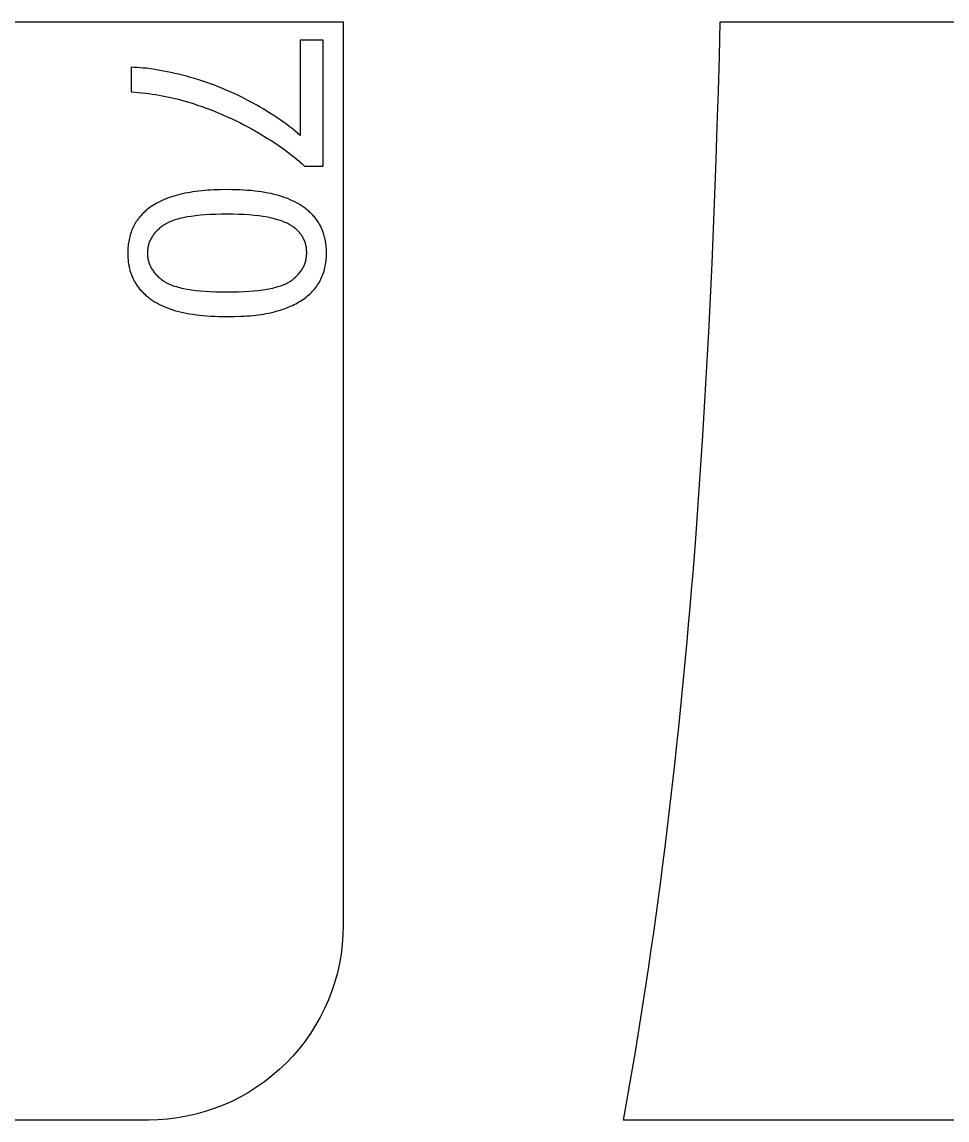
# Model space of a CAD drawing. Extents: x -8894 to -3022, y 6798 to 8329.
# Drawn here: x -7291.3 to -7053.8, y 6798.1 to 7080.1 of the extents above; entities that cross this region are included whole.
import ezdxf

# ---------------------------------------------------------------- set-up
doc = ezdxf.new("R2010")
doc.units = 0
doc.layers.add('LAYER_03', color=7, linetype='CONTINUOUS')
doc.layers.add('STEVILKE', color=7, linetype='CONTINUOUS')

msp = doc.modelspace()

# ---------------------------------------------------------------- linework, layer by layer
at = {"layer": 'LAYER_03'}
msp.add_lwpolyline([(-7359.2, 7080.07), (-7208.79, 7080.07), (-7208.79, 6848.07, -0.414214), (-7258.79, 6798.07), (-7383.7, 6798.07)], format="xyb", dxfattribs=at)
msp.add_lwpolyline([(-7011.59, 6798.07), (-7136.8, 6798.07), (-7136.02, 6802.44), (-7135.25, 6806.81), (-7134.5, 6811.19), (-7133.77, 6815.56), (-7133.05, 6819.94), (-7132.35, 6824.32), (-7131.66, 6828.7), (-7130.99, 6833.08), (-7130.34, 6837.46), (-7129.69, 6841.85), (-7129.07, 6846.23), (-7128.46, 6850.62), (-7127.86, 6855.01), (-7127.28, 6859.39), (-7126.71, 6863.79), (-7126.15, 6868.18), (-7125.61, 6872.57), (-7125.08, 6876.96), (-7124.57, 6881.36), (-7124.06, 6885.75), (-7123.57, 6890.15), (-7123.1, 6894.55), (-7122.63, 6898.95), (-7122.18, 6903.35), (-7121.74, 6907.75), (-7121.31, 6912.15), (-7120.9, 6916.56), (-7120.49, 6920.96), (-7120.1, 6925.37), (-7119.71, 6929.78), (-7119.34, 6934.18), (-7118.98, 6938.59), (-7118.63, 6943), (-7118.29, 6947.41), (-7117.64, 6956.23), (-7117.02, 6965.06), (-7116.45, 6973.89), (-7115.91, 6982.72), (-7115.4, 6991.56), (-7114.93, 7000.4), (-7114.5, 7009.24), (-7114.09, 7018.09), (-7113.71, 7026.93), (-7113.36, 7035.78), (-7113.04, 7044.64), (-7112.74, 7053.49), (-7112.47, 7062.35), (-7112.22, 7071.21), (-7111.99, 7080.07), (-6961.59, 7080.07)], dxfattribs=at)
at = {"layer": 'STEVILKE'}
for p, q in [((-7250.09, 7035.92), (-7250.74, 7035.77)), ((-7249.43, 7036.06), (-7250.09, 7035.92)), ((-7248.76, 7036.19), (-7249.43, 7036.06)), ((-7248.07, 7036.31), (-7248.76, 7036.19)), ((-7247.37, 7036.42), (-7248.07, 7036.31)), ((-7246.65, 7036.52), (-7247.37, 7036.42)), ((-7245.92, 7036.61), (-7246.65, 7036.52)), ((-7245.17, 7036.69), (-7245.92, 7036.61)), ((-7244.4, 7036.77), (-7245.17, 7036.69)), ((-7243.62, 7036.83), (-7244.4, 7036.77)), ((-7242.83, 7036.88), (-7243.62, 7036.83)), ((-7242.02, 7036.92), (-7242.83, 7036.88)), ((-7241.19, 7036.96), (-7242.02, 7036.92)), ((-7240.35, 7036.98), (-7241.19, 7036.96)), ((-7238.62, 7037), (-7240.35, 7036.98)), ((-7237.52, 7036.99), (-7238.62, 7037)), ((-7236.46, 7036.97), (-7237.52, 7036.99)), ((-7235.42, 7036.94), (-7236.46, 7036.97)), ((-7234.4, 7036.89), (-7235.42, 7036.94)), ((-7233.42, 7036.82), (-7234.4, 7036.89)), ((-7232.46, 7036.75), (-7233.42, 7036.82)), ((-7231.53, 7036.65), (-7232.46, 7036.75)), ((-7230.62, 7036.55), (-7231.53, 7036.65)), ((-7229.74, 7036.43), (-7230.62, 7036.55)), ((-7228.89, 7036.29), (-7229.74, 7036.43)), ((-7228.07, 7036.14), (-7228.89, 7036.29)), ((-7227.27, 7035.98), (-7228.07, 7036.14)), ((-7226.5, 7035.8), (-7227.27, 7035.98)), ((-7257.25, 7033.22), (-7257.69, 7032.94)), ((-7256.79, 7033.48), (-7257.25, 7033.22)), ((-7256.32, 7033.74), (-7256.79, 7033.48)), ((-7255.83, 7033.99), (-7256.32, 7033.74)), ((-7255.32, 7034.22), (-7255.83, 7033.99)), ((-7254.8, 7034.45), (-7255.32, 7034.22)), ((-7254.27, 7034.67), (-7254.8, 7034.45)), ((-7253.72, 7034.87), (-7254.27, 7034.67)), ((-7253.15, 7035.07), (-7253.72, 7034.87)), ((-7252.57, 7035.26), (-7253.15, 7035.07)), ((-7251.97, 7035.44), (-7252.57, 7035.26)), ((-7251.36, 7035.61), (-7251.97, 7035.44)), ((-7250.74, 7035.77), (-7251.36, 7035.61)), ((-7225.76, 7035.61), (-7226.5, 7035.8)), ((-7225.04, 7035.4), (-7225.76, 7035.61)), ((-7224.35, 7035.18), (-7225.04, 7035.4)), ((-7223.69, 7034.94), (-7224.35, 7035.18)), ((-7223.04, 7034.7), (-7223.69, 7034.94)), ((-7222.42, 7034.43), (-7223.04, 7034.7)), ((-7221.81, 7034.16), (-7222.42, 7034.43)), ((-7221.22, 7033.87), (-7221.81, 7034.16)), ((-7220.65, 7033.56), (-7221.22, 7033.87)), ((-7220.1, 7033.24), (-7220.65, 7033.56)), ((-7219.83, 7033.08), (-7220.1, 7033.24)), ((-7260.69, 7030.4), (-7260.95, 7030.11)), ((-7260.42, 7030.7), (-7260.69, 7030.4)), ((-7260.15, 7030.98), (-7260.42, 7030.7)), ((-7259.86, 7031.26), (-7260.15, 7030.98)), ((-7259.56, 7031.53), (-7259.86, 7031.26)), ((-7259.25, 7031.8), (-7259.56, 7031.53)), ((-7258.93, 7032.06), (-7259.25, 7031.8)), ((-7258.53, 7032.36), (-7258.93, 7032.06)), ((-7258.12, 7032.66), (-7258.53, 7032.36)), ((-7257.69, 7032.94), (-7258.12, 7032.66)), ((-7246.69, 7030.29), (-7247.81, 7030.15)), ((-7245.5, 7030.42), (-7246.69, 7030.29)), ((-7244.26, 7030.52), (-7245.5, 7030.42)), ((-7242.94, 7030.6), (-7244.26, 7030.52)), ((-7241.57, 7030.65), (-7242.94, 7030.6)), ((-7240.12, 7030.69), (-7241.57, 7030.65)), ((-7238.62, 7030.7), (-7240.12, 7030.69)), ((-7237.11, 7030.68), (-7238.62, 7030.7)), ((-7235.66, 7030.65), (-7237.11, 7030.68)), ((-7234.28, 7030.59), (-7235.66, 7030.65)), ((-7232.95, 7030.5), (-7234.28, 7030.59)), ((-7231.68, 7030.39), (-7232.95, 7030.5)), ((-7230.48, 7030.25), (-7231.68, 7030.39)), ((-7219.57, 7032.91), (-7219.83, 7033.08)), ((-7219.31, 7032.74), (-7219.57, 7032.91)), ((-7219.06, 7032.57), (-7219.31, 7032.74)), ((-7218.81, 7032.39), (-7219.06, 7032.57)), ((-7218.57, 7032.21), (-7218.81, 7032.39)), ((-7218.33, 7032.02), (-7218.57, 7032.21)), ((-7218.09, 7031.83), (-7218.33, 7032.02)), ((-7217.87, 7031.64), (-7218.09, 7031.83)), ((-7217.64, 7031.45), (-7217.87, 7031.64)), ((-7217.42, 7031.25), (-7217.64, 7031.45)), ((-7217.21, 7031.05), (-7217.42, 7031.25)), ((-7217, 7030.84), (-7217.21, 7031.05)), ((-7216.79, 7030.63), (-7217, 7030.84)), ((-7216.59, 7030.42), (-7216.79, 7030.63)), ((-7216.4, 7030.2), (-7216.59, 7030.42)), ((-7262.65, 7027.51), (-7262.82, 7027.16)), ((-7262.47, 7027.86), (-7262.65, 7027.51)), ((-7262.29, 7028.2), (-7262.47, 7027.86)), ((-7262.09, 7028.53), (-7262.29, 7028.2)), ((-7261.88, 7028.86), (-7262.09, 7028.53)), ((-7261.66, 7029.18), (-7261.88, 7028.86)), ((-7261.44, 7029.49), (-7261.66, 7029.18)), ((-7261.2, 7029.8), (-7261.44, 7029.49)), ((-7260.95, 7030.11), (-7261.2, 7029.8)), ((-7255.49, 7027.45), (-7255.72, 7027.26)), ((-7255.25, 7027.64), (-7255.49, 7027.45)), ((-7255, 7027.82), (-7255.25, 7027.64)), ((-7254.87, 7027.91), (-7255, 7027.82)), ((-7254.73, 7027.99), (-7254.87, 7027.91)), ((-7254.6, 7028.08), (-7254.73, 7027.99)), ((-7254.45, 7028.17), (-7254.6, 7028.08)), ((-7254.31, 7028.25), (-7254.45, 7028.17)), ((-7254.16, 7028.33), (-7254.31, 7028.25)), ((-7254.01, 7028.41), (-7254.16, 7028.33)), ((-7253.85, 7028.49), (-7254.01, 7028.41)), ((-7253.52, 7028.65), (-7253.85, 7028.49)), ((-7253.18, 7028.8), (-7253.52, 7028.65)), ((-7252.82, 7028.94), (-7253.18, 7028.8)), ((-7252.44, 7029.08), (-7252.82, 7028.94)), ((-7252.05, 7029.21), (-7252.44, 7029.08)), ((-7251.65, 7029.34), (-7252.05, 7029.21)), ((-7251.22, 7029.46), (-7251.65, 7029.34)), ((-7250.78, 7029.57), (-7251.22, 7029.46)), ((-7250.33, 7029.68), (-7250.78, 7029.57)), ((-7249.86, 7029.79), (-7250.33, 7029.68)), ((-7248.86, 7029.98), (-7249.86, 7029.79)), ((-7247.81, 7030.15), (-7248.86, 7029.98)), ((-7229.33, 7030.09), (-7230.48, 7030.25)), ((-7228.25, 7029.9), (-7229.33, 7030.09)), ((-7227.22, 7029.69), (-7228.25, 7029.9)), ((-7226.74, 7029.58), (-7227.22, 7029.69)), ((-7226.26, 7029.46), (-7226.74, 7029.58)), ((-7225.8, 7029.33), (-7226.26, 7029.46)), ((-7225.36, 7029.2), (-7225.8, 7029.33)), ((-7224.93, 7029.06), (-7225.36, 7029.2)), ((-7224.51, 7028.91), (-7224.93, 7029.06)), ((-7224.12, 7028.76), (-7224.51, 7028.91)), ((-7223.73, 7028.6), (-7224.12, 7028.76)), ((-7223.36, 7028.44), (-7223.73, 7028.6)), ((-7223.01, 7028.27), (-7223.36, 7028.44)), ((-7222.67, 7028.09), (-7223.01, 7028.27)), ((-7222.35, 7027.91), (-7222.67, 7028.09)), ((-7222.19, 7027.82), (-7222.35, 7027.91)), ((-7222.04, 7027.72), (-7222.19, 7027.82)), ((-7221.89, 7027.63), (-7222.04, 7027.72)), ((-7221.75, 7027.53), (-7221.89, 7027.63)), ((-7221.53, 7027.37), (-7221.75, 7027.53)), ((-7216.21, 7029.98), (-7216.4, 7030.2)), ((-7216.02, 7029.76), (-7216.21, 7029.98)), ((-7215.84, 7029.53), (-7216.02, 7029.76)), ((-7215.67, 7029.3), (-7215.84, 7029.53)), ((-7215.5, 7029.07), (-7215.67, 7029.3)), ((-7215.33, 7028.83), (-7215.5, 7029.07)), ((-7215.18, 7028.59), (-7215.33, 7028.83)), ((-7215.03, 7028.35), (-7215.18, 7028.59)), ((-7214.88, 7028.1), (-7215.03, 7028.35)), ((-7214.74, 7027.85), (-7214.88, 7028.1)), ((-7214.6, 7027.59), (-7214.74, 7027.85)), ((-7214.48, 7027.33), (-7214.6, 7027.59)), ((-7263.61, 7024.92), (-7263.7, 7024.53)), ((-7263.5, 7025.31), (-7263.61, 7024.92)), ((-7263.38, 7025.69), (-7263.5, 7025.31)), ((-7263.26, 7026.07), (-7263.38, 7025.69)), ((-7263.12, 7026.44), (-7263.26, 7026.07)), ((-7262.97, 7026.8), (-7263.12, 7026.44)), ((-7262.82, 7027.16), (-7262.97, 7026.8)), ((-7257.92, 7024.82), (-7258.05, 7024.6)), ((-7257.78, 7025.04), (-7257.92, 7024.82)), ((-7257.63, 7025.25), (-7257.78, 7025.04)), ((-7257.48, 7025.47), (-7257.63, 7025.25)), ((-7257.31, 7025.68), (-7257.48, 7025.47)), ((-7257.14, 7025.89), (-7257.31, 7025.68)), ((-7256.96, 7026.09), (-7257.14, 7025.89)), ((-7256.78, 7026.29), (-7256.96, 7026.09)), ((-7256.58, 7026.49), (-7256.78, 7026.29)), ((-7256.38, 7026.69), (-7256.58, 7026.49)), ((-7256.17, 7026.88), (-7256.38, 7026.69)), ((-7255.95, 7027.08), (-7256.17, 7026.88)), ((-7255.72, 7027.26), (-7255.95, 7027.08)), ((-7221.31, 7027.21), (-7221.53, 7027.37)), ((-7221.11, 7027.04), (-7221.31, 7027.21)), ((-7220.91, 7026.87), (-7221.11, 7027.04)), ((-7220.72, 7026.7), (-7220.91, 7026.87)), ((-7220.53, 7026.52), (-7220.72, 7026.7)), ((-7220.35, 7026.34), (-7220.53, 7026.52)), ((-7220.18, 7026.16), (-7220.35, 7026.34)), ((-7220.02, 7025.97), (-7220.18, 7026.16)), ((-7219.86, 7025.78), (-7220.02, 7025.97)), ((-7219.71, 7025.59), (-7219.86, 7025.78)), ((-7219.57, 7025.4), (-7219.71, 7025.59)), ((-7219.43, 7025.2), (-7219.57, 7025.4)), ((-7219.3, 7024.99), (-7219.43, 7025.2)), ((-7219.18, 7024.79), (-7219.3, 7024.99)), ((-7219.06, 7024.58), (-7219.18, 7024.79)), ((-7214.35, 7027.07), (-7214.48, 7027.33)), ((-7214.24, 7026.8), (-7214.35, 7027.07)), ((-7214.12, 7026.53), (-7214.24, 7026.8)), ((-7214.02, 7026.26), (-7214.12, 7026.53)), ((-7213.92, 7025.98), (-7214.02, 7026.26)), ((-7213.82, 7025.7), (-7213.92, 7025.98)), ((-7213.73, 7025.41), (-7213.82, 7025.7)), ((-7213.65, 7025.13), (-7213.73, 7025.41)), ((-7213.57, 7024.83), (-7213.65, 7025.13)), ((-7213.5, 7024.54), (-7213.57, 7024.83)), ((-7264.07, 7022.04), (-7264.09, 7021.6)), ((-7264.03, 7022.47), (-7264.07, 7022.04)), ((-7263.99, 7022.89), (-7264.03, 7022.47)), ((-7263.93, 7023.31), (-7263.99, 7022.89)), ((-7263.86, 7023.72), (-7263.93, 7023.31)), ((-7263.79, 7024.13), (-7263.86, 7023.72)), ((-7263.7, 7024.53), (-7263.79, 7024.13)), ((-7258.97, 7022), (-7259, 7021.75)), ((-7258.93, 7022.25), (-7258.97, 7022)), ((-7258.87, 7022.49), (-7258.93, 7022.25)), ((-7258.81, 7022.74), (-7258.87, 7022.49)), ((-7258.75, 7022.98), (-7258.81, 7022.74)), ((-7258.67, 7023.22), (-7258.75, 7022.98)), ((-7258.59, 7023.46), (-7258.67, 7023.22)), ((-7258.5, 7023.69), (-7258.59, 7023.46)), ((-7258.4, 7023.92), (-7258.5, 7023.69)), ((-7258.29, 7024.15), (-7258.4, 7023.92)), ((-7258.17, 7024.38), (-7258.29, 7024.15)), ((-7258.05, 7024.6), (-7258.17, 7024.38)), ((-7218.95, 7024.37), (-7219.06, 7024.58)), ((-7218.85, 7024.15), (-7218.95, 7024.37)), ((-7218.76, 7023.93), (-7218.85, 7024.15)), ((-7218.67, 7023.71), (-7218.76, 7023.93)), ((-7218.59, 7023.48), (-7218.67, 7023.71)), ((-7218.52, 7023.25), (-7218.59, 7023.48)), ((-7218.45, 7023.02), (-7218.52, 7023.25)), ((-7218.39, 7022.79), (-7218.45, 7023.02)), ((-7218.34, 7022.55), (-7218.39, 7022.79)), ((-7218.29, 7022.3), (-7218.34, 7022.55)), ((-7218.26, 7022.06), (-7218.29, 7022.3)), ((-7218.22, 7021.81), (-7218.26, 7022.06)), ((-7218.2, 7021.56), (-7218.22, 7021.81)), ((-7213.44, 7024.24), (-7213.5, 7024.54)), ((-7213.38, 7023.94), (-7213.44, 7024.24)), ((-7213.32, 7023.63), (-7213.38, 7023.94)), ((-7213.27, 7023.32), (-7213.32, 7023.63)), ((-7213.23, 7023.01), (-7213.27, 7023.32)), ((-7213.19, 7022.69), (-7213.23, 7023.01)), ((-7213.16, 7022.37), (-7213.19, 7022.69)), ((-7213.14, 7022.04), (-7213.16, 7022.37)), ((-7213.12, 7021.72), (-7213.14, 7022.04)), ((-7264.09, 7021.6), (-7264.11, 7021.16)), ((-7264.11, 7021.16), (-7264.11, 7020.71)), ((-7264.11, 7020.71), (-7264.1, 7020.03)), ((-7264.1, 7020.03), (-7264.09, 7019.7)), ((-7264.09, 7019.7), (-7264.07, 7019.37)), ((-7264.07, 7019.37), (-7264.04, 7019.04)), ((-7264.04, 7019.04), (-7264.01, 7018.72)), ((-7259.06, 7020.97), (-7259.07, 7020.71)), ((-7259.07, 7020.71), (-7259.06, 7020.45)), ((-7259.05, 7021.23), (-7259.06, 7020.97)), ((-7259.06, 7020.45), (-7259.05, 7020.19)), ((-7259.03, 7021.49), (-7259.05, 7021.23)), ((-7259.05, 7020.19), (-7259.03, 7019.93)), ((-7259, 7021.75), (-7259.03, 7021.49)), ((-7259.03, 7019.93), (-7259, 7019.67)), ((-7259, 7019.67), (-7258.97, 7019.42)), ((-7258.97, 7019.42), (-7258.92, 7019.17)), ((-7258.92, 7019.17), (-7258.87, 7018.93)), ((-7218.36, 7018.97), (-7218.31, 7019.22)), ((-7218.31, 7019.22), (-7218.27, 7019.47)), ((-7218.27, 7019.47), (-7218.23, 7019.73)), ((-7218.23, 7019.73), (-7218.2, 7019.99)), ((-7218.18, 7021.3), (-7218.2, 7021.56)), ((-7218.2, 7019.99), (-7218.18, 7020.25)), ((-7218.17, 7021.04), (-7218.18, 7021.3)), ((-7218.18, 7020.25), (-7218.17, 7020.51)), ((-7218.17, 7020.78), (-7218.17, 7021.04)), ((-7218.17, 7020.51), (-7218.17, 7020.78)), ((-7213.19, 7018.76), (-7213.15, 7019.24)), ((-7213.15, 7019.24), (-7213.12, 7019.72)), ((-7213.1, 7021.38), (-7213.12, 7021.72)), ((-7213.12, 7019.72), (-7213.1, 7020.21)), ((-7213.09, 7020.71), (-7213.1, 7021.38)), ((-7213.1, 7020.21), (-7213.09, 7020.71)), ((-7264.01, 7018.72), (-7263.97, 7018.4)), ((-7263.97, 7018.4), (-7263.93, 7018.08)), ((-7263.93, 7018.08), (-7263.88, 7017.77)), ((-7263.88, 7017.77), (-7263.82, 7017.47)), ((-7263.82, 7017.47), (-7263.76, 7017.16)), ((-7263.76, 7017.16), (-7263.7, 7016.86)), ((-7263.7, 7016.86), (-7263.63, 7016.56)), ((-7263.63, 7016.56), (-7263.55, 7016.27)), ((-7263.55, 7016.27), (-7263.46, 7015.98)), ((-7258.87, 7018.93), (-7258.81, 7018.68)), ((-7258.81, 7018.68), (-7258.74, 7018.44)), ((-7258.74, 7018.44), (-7258.67, 7018.2)), ((-7258.67, 7018.2), (-7258.59, 7017.96)), ((-7258.59, 7017.96), (-7258.49, 7017.73)), ((-7258.49, 7017.73), (-7258.39, 7017.5)), ((-7258.39, 7017.5), (-7258.29, 7017.27)), ((-7258.29, 7017.27), (-7258.17, 7017.04)), ((-7258.17, 7017.04), (-7258.05, 7016.82)), ((-7258.05, 7016.82), (-7257.91, 7016.6)), ((-7257.91, 7016.6), (-7257.77, 7016.38)), ((-7257.77, 7016.38), (-7257.63, 7016.17)), ((-7257.63, 7016.17), (-7257.47, 7015.95)), ((-7219.75, 7015.96), (-7219.6, 7016.18)), ((-7219.6, 7016.18), (-7219.45, 7016.39)), ((-7219.45, 7016.39), (-7219.31, 7016.61)), ((-7219.31, 7016.61), (-7219.18, 7016.84)), ((-7219.18, 7016.84), (-7219.06, 7017.06)), ((-7219.06, 7017.06), (-7218.94, 7017.29)), ((-7218.94, 7017.29), (-7218.84, 7017.52)), ((-7218.84, 7017.52), (-7218.74, 7017.76)), ((-7218.74, 7017.76), (-7218.65, 7017.99)), ((-7218.65, 7017.99), (-7218.56, 7018.23)), ((-7218.56, 7018.23), (-7218.49, 7018.47)), ((-7218.49, 7018.47), (-7218.42, 7018.72)), ((-7218.42, 7018.72), (-7218.36, 7018.97)), ((-7213.72, 7016.07), (-7213.6, 7016.5)), ((-7213.6, 7016.5), (-7213.49, 7016.94)), ((-7213.49, 7016.94), (-7213.4, 7017.38)), ((-7213.4, 7017.38), (-7213.32, 7017.83)), ((-7213.32, 7017.83), (-7213.25, 7018.29)), ((-7213.25, 7018.29), (-7213.19, 7018.76)), ((-7263.46, 7015.98), (-7263.38, 7015.7)), ((-7263.38, 7015.7), (-7263.28, 7015.41)), ((-7263.28, 7015.41), (-7263.18, 7015.14)), ((-7263.18, 7015.14), (-7263.07, 7014.86)), ((-7263.07, 7014.86), (-7262.96, 7014.59)), ((-7262.96, 7014.59), (-7262.84, 7014.32)), ((-7262.84, 7014.32), (-7262.72, 7014.06)), ((-7262.72, 7014.06), (-7262.59, 7013.8)), ((-7262.59, 7013.8), (-7262.45, 7013.54)), ((-7262.45, 7013.54), (-7262.31, 7013.29)), ((-7257.47, 7015.95), (-7257.31, 7015.74)), ((-7257.31, 7015.74), (-7257.14, 7015.54)), ((-7257.14, 7015.54), (-7256.96, 7015.33)), ((-7256.96, 7015.33), (-7256.77, 7015.13)), ((-7256.77, 7015.13), (-7256.57, 7014.93)), ((-7256.57, 7014.93), (-7256.37, 7014.73)), ((-7256.37, 7014.73), (-7256.16, 7014.54)), ((-7256.16, 7014.54), (-7255.94, 7014.35)), ((-7255.94, 7014.35), (-7255.71, 7014.16)), ((-7255.71, 7014.16), (-7255.47, 7013.97)), ((-7255.47, 7013.97), (-7255.23, 7013.79)), ((-7255.23, 7013.79), (-7254.98, 7013.6)), ((-7254.98, 7013.6), (-7254.85, 7013.51)), ((-7254.85, 7013.51), (-7254.71, 7013.43)), ((-7254.71, 7013.43), (-7254.58, 7013.34)), ((-7254.58, 7013.34), (-7254.44, 7013.26)), ((-7222.76, 7013.26), (-7222.62, 7013.34)), ((-7222.62, 7013.34), (-7222.49, 7013.43)), ((-7222.49, 7013.43), (-7222.35, 7013.51)), ((-7222.35, 7013.51), (-7222.22, 7013.6)), ((-7222.22, 7013.6), (-7221.97, 7013.79)), ((-7221.97, 7013.79), (-7221.73, 7013.97)), ((-7221.73, 7013.97), (-7221.5, 7014.16)), ((-7221.5, 7014.16), (-7221.27, 7014.35)), ((-7221.27, 7014.35), (-7221.06, 7014.54)), ((-7221.06, 7014.54), (-7220.85, 7014.73)), ((-7220.85, 7014.73), (-7220.64, 7014.93)), ((-7220.64, 7014.93), (-7220.45, 7015.13)), ((-7220.45, 7015.13), (-7220.26, 7015.34)), ((-7220.26, 7015.34), (-7220.09, 7015.54)), ((-7220.09, 7015.54), (-7219.92, 7015.75)), ((-7219.92, 7015.75), (-7219.75, 7015.96)), ((-7214.92, 7013.28), (-7214.71, 7013.66)), ((-7214.71, 7013.66), (-7214.51, 7014.04)), ((-7214.51, 7014.04), (-7214.33, 7014.43)), ((-7214.33, 7014.43), (-7214.16, 7014.83)), ((-7214.16, 7014.83), (-7214, 7015.23)), ((-7214, 7015.23), (-7213.86, 7015.65)), ((-7213.86, 7015.65), (-7213.72, 7016.07)), ((-7262.31, 7013.29), (-7262.17, 7013.04)), ((-7262.17, 7013.04), (-7262.01, 7012.8)), ((-7262.01, 7012.8), (-7261.86, 7012.56)), ((-7261.86, 7012.56), (-7261.69, 7012.32)), ((-7261.69, 7012.32), (-7261.52, 7012.08)), ((-7261.52, 7012.08), (-7261.35, 7011.85)), ((-7261.35, 7011.85), (-7261.16, 7011.63)), ((-7261.16, 7011.63), (-7260.98, 7011.4)), ((-7260.98, 7011.4), (-7260.79, 7011.18)), ((-7260.79, 7011.18), (-7260.59, 7010.97)), ((-7260.59, 7010.97), (-7260.39, 7010.76)), ((-7260.39, 7010.76), (-7260.18, 7010.55)), ((-7260.18, 7010.55), (-7259.97, 7010.34)), ((-7254.44, 7013.26), (-7254.29, 7013.17)), ((-7254.29, 7013.17), (-7254.14, 7013.09)), ((-7254.14, 7013.09), (-7253.99, 7013.01)), ((-7253.99, 7013.01), (-7253.83, 7012.93)), ((-7253.83, 7012.93), (-7253.5, 7012.77)), ((-7253.5, 7012.77), (-7253.16, 7012.63)), ((-7253.16, 7012.63), (-7252.8, 7012.48)), ((-7252.8, 7012.48), (-7252.42, 7012.34)), ((-7252.42, 7012.34), (-7252.03, 7012.21)), ((-7252.03, 7012.21), (-7251.62, 7012.09)), ((-7251.62, 7012.09), (-7251.2, 7011.96)), ((-7251.2, 7011.96), (-7250.76, 7011.85)), ((-7250.76, 7011.85), (-7250.31, 7011.74)), ((-7250.31, 7011.74), (-7249.83, 7011.64)), ((-7249.83, 7011.64), (-7248.84, 7011.44)), ((-7248.84, 7011.44), (-7247.79, 7011.28)), ((-7247.79, 7011.28), (-7246.67, 7011.13)), ((-7246.67, 7011.13), (-7245.49, 7011.01)), ((-7245.49, 7011.01), (-7244.24, 7010.9)), ((-7244.24, 7010.9), (-7242.93, 7010.83)), ((-7242.93, 7010.83), (-7241.56, 7010.77)), ((-7241.56, 7010.77), (-7240.12, 7010.74)), ((-7240.12, 7010.74), (-7238.62, 7010.72)), ((-7238.62, 7010.72), (-7237.11, 7010.74)), ((-7237.11, 7010.74), (-7235.66, 7010.77)), ((-7235.66, 7010.77), (-7234.28, 7010.83)), ((-7234.28, 7010.83), (-7232.97, 7010.9)), ((-7232.97, 7010.9), (-7231.72, 7011.01)), ((-7231.72, 7011.01), (-7230.53, 7011.13)), ((-7230.53, 7011.13), (-7229.41, 7011.28)), ((-7229.41, 7011.28), (-7228.35, 7011.44)), ((-7228.35, 7011.44), (-7227.36, 7011.64)), ((-7227.36, 7011.64), (-7226.89, 7011.74)), ((-7226.89, 7011.74), (-7226.43, 7011.85)), ((-7226.43, 7011.85), (-7225.99, 7011.96)), ((-7225.99, 7011.96), (-7225.57, 7012.09)), ((-7225.57, 7012.09), (-7225.16, 7012.21)), ((-7225.16, 7012.21), (-7224.77, 7012.34)), ((-7224.77, 7012.34), (-7224.4, 7012.48)), ((-7224.4, 7012.48), (-7224.04, 7012.63)), ((-7224.04, 7012.63), (-7223.69, 7012.77)), ((-7223.69, 7012.77), (-7223.37, 7012.93)), ((-7223.37, 7012.93), (-7223.21, 7013.01)), ((-7223.21, 7013.01), (-7223.06, 7013.09)), ((-7223.06, 7013.09), (-7222.91, 7013.17)), ((-7222.91, 7013.17), (-7222.76, 7013.26)), ((-7217.29, 7010.28), (-7216.98, 7010.58)), ((-7216.98, 7010.58), (-7216.69, 7010.89)), ((-7216.69, 7010.89), (-7216.4, 7011.2)), ((-7216.4, 7011.2), (-7216.12, 7011.53)), ((-7216.12, 7011.53), (-7215.86, 7011.86)), ((-7215.86, 7011.86), (-7215.61, 7012.2)), ((-7215.61, 7012.2), (-7215.37, 7012.55)), ((-7215.37, 7012.55), (-7215.14, 7012.91)), ((-7215.14, 7012.91), (-7214.92, 7013.28)), ((-7259.97, 7010.34), (-7259.76, 7010.14)), ((-7259.76, 7010.14), (-7259.54, 7009.94)), ((-7259.54, 7009.94), (-7259.31, 7009.75)), ((-7259.31, 7009.75), (-7259.08, 7009.55)), ((-7259.08, 7009.55), (-7258.85, 7009.37)), ((-7258.85, 7009.37), (-7258.61, 7009.18)), ((-7258.61, 7009.18), (-7258.36, 7009)), ((-7258.36, 7009), (-7258.12, 7008.82)), ((-7258.12, 7008.82), (-7257.86, 7008.65)), ((-7257.86, 7008.65), (-7257.6, 7008.48)), ((-7257.6, 7008.48), (-7257.34, 7008.31)), ((-7257.34, 7008.31), (-7257.07, 7008.15)), ((-7257.07, 7008.15), (-7256.52, 7007.83)), ((-7256.52, 7007.83), (-7255.95, 7007.53)), ((-7221.41, 7007.49), (-7220.99, 7007.71)), ((-7220.99, 7007.71), (-7220.57, 7007.93)), ((-7220.57, 7007.93), (-7220.16, 7008.16)), ((-7220.16, 7008.16), (-7219.77, 7008.4)), ((-7219.77, 7008.4), (-7219.38, 7008.64)), ((-7219.38, 7008.64), (-7219, 7008.9)), ((-7219, 7008.9), (-7218.64, 7009.16)), ((-7218.64, 7009.16), (-7218.28, 7009.42)), ((-7218.28, 7009.42), (-7217.94, 7009.7)), ((-7217.94, 7009.7), (-7217.61, 7009.98)), ((-7217.61, 7009.98), (-7217.29, 7010.28)), ((-7255.95, 7007.53), (-7255.36, 7007.24)), ((-7255.36, 7007.24), (-7254.75, 7006.97)), ((-7254.75, 7006.97), (-7254.13, 7006.7)), ((-7254.13, 7006.7), (-7253.48, 7006.46)), ((-7253.48, 7006.46), (-7252.81, 7006.22)), ((-7252.81, 7006.22), (-7252.13, 7006.01)), ((-7252.13, 7006.01), (-7251.41, 7005.8)), ((-7251.41, 7005.8), (-7250.67, 7005.61)), ((-7250.67, 7005.61), (-7249.9, 7005.43)), ((-7249.9, 7005.43), (-7249.11, 7005.27)), ((-7249.11, 7005.27), (-7248.29, 7005.12)), ((-7248.29, 7005.12), (-7247.44, 7004.99)), ((-7247.44, 7004.99), (-7246.56, 7004.87)), ((-7230.52, 7004.86), (-7229.84, 7004.95)), ((-7229.84, 7004.95), (-7229.19, 7005.05)), ((-7229.19, 7005.05), (-7228.56, 7005.16)), ((-7228.56, 7005.16), (-7227.95, 7005.28)), ((-7227.95, 7005.28), (-7227.37, 7005.41)), ((-7227.37, 7005.41), (-7226.81, 7005.54)), ((-7226.81, 7005.54), (-7225.73, 7005.84)), ((-7225.73, 7005.84), (-7225.21, 7006)), ((-7225.21, 7006), (-7224.7, 7006.16)), ((-7224.7, 7006.16), (-7224.2, 7006.33)), ((-7224.2, 7006.33), (-7223.71, 7006.51)), ((-7223.71, 7006.51), (-7223.23, 7006.69)), ((-7223.23, 7006.69), (-7222.76, 7006.88)), ((-7222.76, 7006.88), (-7222.3, 7007.08)), ((-7222.3, 7007.08), (-7221.85, 7007.28)), ((-7221.85, 7007.28), (-7221.41, 7007.49)), ((-7246.56, 7004.87), (-7245.66, 7004.76)), ((-7245.66, 7004.76), (-7244.74, 7004.67)), ((-7244.74, 7004.67), (-7243.78, 7004.59)), ((-7243.78, 7004.59), (-7242.8, 7004.53)), ((-7242.8, 7004.53), (-7241.8, 7004.48)), ((-7241.8, 7004.48), (-7240.76, 7004.45)), ((-7240.76, 7004.45), (-7239.7, 7004.43)), ((-7239.7, 7004.43), (-7238.62, 7004.42)), ((-7238.62, 7004.42), (-7236.81, 7004.44)), ((-7236.81, 7004.44), (-7235.09, 7004.49)), ((-7235.09, 7004.49), (-7234.27, 7004.53)), ((-7234.27, 7004.53), (-7233.47, 7004.58)), ((-7233.47, 7004.58), (-7232.7, 7004.63)), ((-7232.7, 7004.63), (-7231.95, 7004.7)), ((-7231.95, 7004.7), (-7231.22, 7004.77)), ((-7231.22, 7004.77), (-7230.52, 7004.86))]:
    msp.add_line(p, q, dxfattribs=at)
msp.add_lwpolyline([(-7218.71, 7043.07), (-7213.94, 7043.07), (-7213.94, 7075.41), (-7219.84, 7075.41), (-7219.84, 7050.94), (-7220.51, 7051.52), (-7221.21, 7052.1), (-7221.92, 7052.67), (-7222.65, 7053.24), (-7223.4, 7053.81), (-7224.17, 7054.37), (-7224.96, 7054.93), (-7225.76, 7055.48), (-7226.59, 7056.03), (-7227.44, 7056.57), (-7228.3, 7057.11), (-7229.18, 7057.65), (-7230.09, 7058.18), (-7231.01, 7058.71), (-7231.95, 7059.23), (-7232.91, 7059.75), (-7233.88, 7060.26), (-7234.86, 7060.76), (-7235.84, 7061.24), (-7236.82, 7061.7), (-7237.81, 7062.15), (-7238.81, 7062.59), (-7239.81, 7063.01), (-7240.81, 7063.41), (-7241.82, 7063.8), (-7242.83, 7064.18), (-7243.85, 7064.54), (-7244.88, 7064.88), (-7245.9, 7065.21), (-7246.94, 7065.53), (-7247.97, 7065.82), (-7249.01, 7066.11), (-7250.05, 7066.38), (-7251.06, 7066.63), (-7252.06, 7066.87), (-7253.04, 7067.08), (-7253.99, 7067.29), (-7254.93, 7067.47), (-7255.85, 7067.64), (-7256.75, 7067.8), (-7257.63, 7067.93), (-7258.49, 7068.05), (-7259.34, 7068.16), (-7260.16, 7068.24), (-7260.96, 7068.31), (-7261.75, 7068.37), (-7262.51, 7068.41), (-7263.26, 7068.43), (-7263.26, 7062.12), (-7262.33, 7062.05), (-7261.41, 7061.97), (-7260.5, 7061.88), (-7259.6, 7061.78), (-7258.71, 7061.67), (-7257.83, 7061.55), (-7256.96, 7061.42), (-7256.09, 7061.28), (-7255.24, 7061.13), (-7254.4, 7060.96), (-7253.56, 7060.79), (-7252.74, 7060.61), (-7251.92, 7060.41), (-7251.11, 7060.21), (-7250.31, 7059.99), (-7248.42, 7059.44), (-7247.31, 7059.1), (-7246.21, 7058.74), (-7245.11, 7058.36), (-7244.01, 7057.96), (-7242.92, 7057.55), (-7241.83, 7057.13), (-7240.75, 7056.68), (-7239.67, 7056.22), (-7238.59, 7055.74), (-7237.52, 7055.25), (-7236.45, 7054.74), (-7235.38, 7054.21), (-7234.32, 7053.67), (-7233.27, 7053.1), (-7232.21, 7052.53), (-7231.17, 7051.94), (-7230.16, 7051.35), (-7229.17, 7050.77), (-7228.21, 7050.18), (-7227.28, 7049.59), (-7226.37, 7049), (-7225.48, 7048.41), (-7224.63, 7047.82), (-7223.8, 7047.23), (-7222.99, 7046.64), (-7222.21, 7046.04), (-7221.46, 7045.45), (-7220.74, 7044.86), (-7220.04, 7044.26), (-7219.36, 7043.67)], close=True, dxfattribs=at)

doc.saveas('drawing.dxf')
